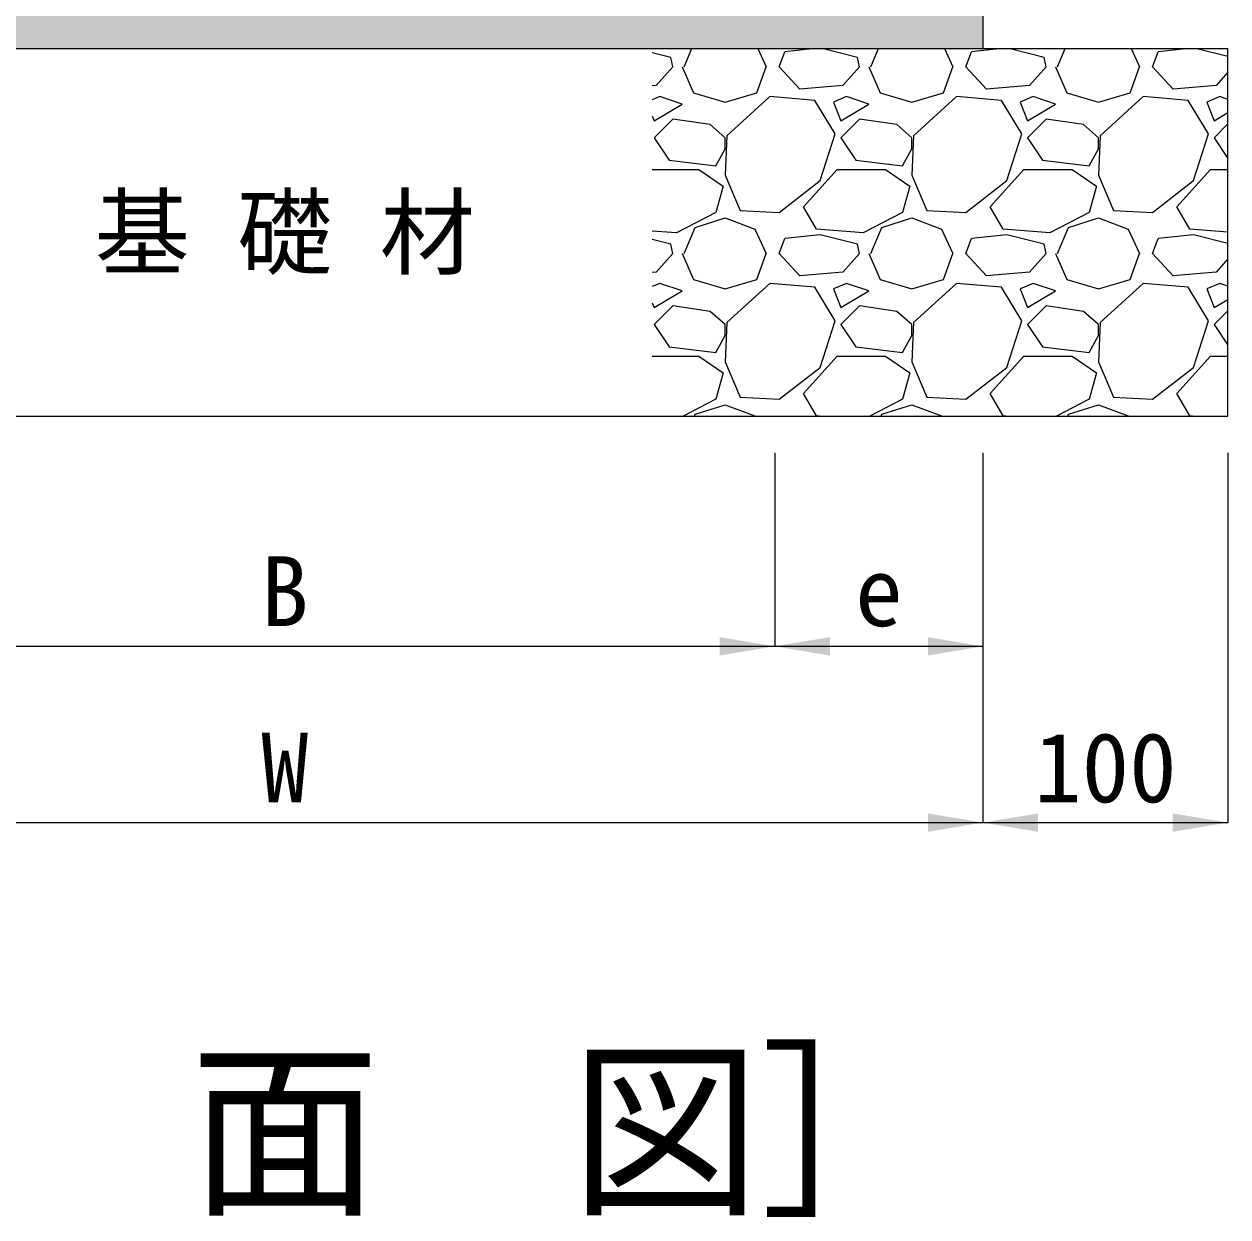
# Model space of a CAD drawing. Units: millimetres, scale not verified. Extents: x 289 to 42849, y -1182 to 27464.
# Drawn here: x 28479.1 to 28970.5, y 3127.7 to 3614.5 of the extents above; entities that cross this region are included whole.
import ezdxf
from ezdxf.enums import TextEntityAlignment as Align

# ---------------------------------------------------------------- set-up
doc = ezdxf.new("R2010")
doc.units = ezdxf.units.MM
doc.header["$LTSCALE"] = 40
for name, color, linetype, lineweight in [('0_2', 7, 'Continuous', 20), ('寸法引出', 7, 'Continuous', 9), ('ﾊｯﾁﾝｸﾞ', 7, 'Continuous', 5)]:
    doc.layers.add(name, color=color, linetype=linetype, lineweight=lineweight)
doc.styles.add('ＭＳ ゴシック', font='')
doc.styles.get('ＭＳ ゴシック').set_extended_font_data('MS Gothic')

# ---------------------------------------------------------------- blocks, each defined once
blk = doc.blocks.new('filled_arrow')
at = {"color": 0, "linetype": 'Continuous', "lineweight": -2}
blk.add_solid([(7.5, 1.25), (0, 0), (7.5, -1.25)], dxfattribs=at)

msp = doc.modelspace()

# ---------------------------------------------------------------- hatches: boundary and pattern name
at = {"layer": 'ﾊｯﾁﾝｸﾞ'}
msp.add_hatch(color=8, dxfattribs=at).paths.add_polyline_path([(28870.55, 3604.53), (28870.55, 3624.52), (28300.55, 3624.52), (28300.55, 3604.53)])

# ---------------------------------------------------------------- linework, layer by layer
at = {"layer": '0_2'}
for p, q in [((28870.55, 3624.52), (28870.55, 3604.53)), ((28200.55, 3604.53), (28970.55, 3604.53)), ((28970.55, 3454.52), (28970.55, 3604.53)), ((28200.55, 3454.52), (28970.55, 3454.52))]:
    msp.add_line(p, q, dxfattribs=at)
at = {"layer": '寸法引出'}
for p, q in [((28785.55, 3439.52), (28785.55, 3360.59)), ((28785.55, 3439.52), (28785.55, 3360.59)), ((28870.55, 3439.52), (28870.55, 3360.59)), ((28870.55, 3439.52), (28870.55, 3288.66)), ((28870.55, 3439.52), (28870.55, 3288.66)), ((28970.55, 3439.52), (28970.55, 3288.66)), ((28385.55, 3360.59), (28785.55, 3360.59)), ((28785.55, 3360.59), (28870.55, 3360.59)), ((28300.55, 3288.66), (28870.55, 3288.66)), ((28870.55, 3288.66), (28970.55, 3288.66))]:
    msp.add_line(p, q, dxfattribs=at)
at = {"layer": 'ﾊｯﾁﾝｸﾞ'}
for p, q in [((28743.19, 3600.92), (28735.55, 3602.83)), ((28748.52, 3597.11), (28751.7, 3604.53)), ((28778.63, 3604.53), (28782.05, 3597.11)), ((28787.38, 3597.11), (28789.67, 3603.2)), ((28802.23, 3604.53), (28789.67, 3603.2)), ((28819.39, 3600.92), (28804.96, 3604.53)), ((28824.72, 3597.11), (28827.9, 3604.53)), ((28854.83, 3604.53), (28858.25, 3597.11)), ((28863.58, 3597.11), (28865.87, 3603.2)), ((28878.43, 3604.53), (28865.87, 3603.2)), ((28895.59, 3600.92), (28881.16, 3604.53)), ((28900.92, 3597.11), (28904.1, 3604.53)), ((28931.03, 3604.53), (28934.45, 3597.11)), ((28939.78, 3597.11), (28942.07, 3603.2)), ((28954.63, 3604.53), (28942.07, 3603.2)), ((28970.55, 3601.23), (28957.36, 3604.53)), ((28743.95, 3597.11), (28743.19, 3600.92)), ((28820.15, 3597.11), (28819.39, 3600.92)), ((28896.35, 3597.11), (28895.59, 3600.92)), ((28743.95, 3597.11), (28737.09, 3589.49)), ((28747.76, 3597.11), (28752.33, 3586.44)), ((28778.24, 3586.44), (28782.05, 3597.11)), ((28795.77, 3587.96), (28787.38, 3597.11)), ((28820.15, 3597.11), (28813.29, 3589.49)), ((28823.96, 3597.11), (28828.53, 3586.44)), ((28854.44, 3586.44), (28858.25, 3597.11)), ((28871.97, 3587.96), (28863.58, 3597.11)), ((28896.35, 3597.11), (28889.49, 3589.49)), ((28900.16, 3597.11), (28904.73, 3586.44)), ((28930.64, 3586.44), (28934.45, 3597.11)), ((28948.17, 3587.96), (28939.78, 3597.11)), ((28970.55, 3594.88), (28965.69, 3589.49)), ((28737.09, 3589.49), (28735.55, 3589.35)), ((28813.29, 3589.49), (28795.77, 3587.96)), ((28889.49, 3589.49), (28871.97, 3587.96)), ((28965.69, 3589.49), (28948.17, 3587.96)), ((28738.62, 3584.92), (28735.55, 3583.6)), ((28747.76, 3581.87), (28738.62, 3584.92)), ((28752.33, 3586.44), (28765.29, 3582.63)), ((28765.29, 3582.63), (28778.24, 3586.44)), ((28783.57, 3584.92), (28766.05, 3568.91)), ((28801.86, 3583.39), (28783.57, 3584.92)), ((28810.24, 3569.68), (28801.86, 3583.39)), ((28814.82, 3584.92), (28809.48, 3582.63)), ((28823.96, 3581.87), (28814.82, 3584.92)), ((28828.53, 3586.44), (28841.49, 3582.63)), ((28841.49, 3582.63), (28854.44, 3586.44)), ((28859.77, 3584.92), (28842.25, 3568.91)), ((28878.06, 3583.39), (28859.77, 3584.92)), ((28886.44, 3569.68), (28878.06, 3583.39)), ((28891.02, 3584.92), (28885.68, 3582.63)), ((28900.16, 3581.87), (28891.02, 3584.92)), ((28904.73, 3586.44), (28917.69, 3582.63)), ((28917.69, 3582.63), (28930.64, 3586.44)), ((28935.97, 3584.92), (28918.45, 3568.91)), ((28954.26, 3583.39), (28935.97, 3584.92)), ((28962.64, 3569.68), (28954.26, 3583.39)), ((28967.22, 3584.92), (28961.88, 3582.63)), ((28970.55, 3583.8), (28967.22, 3584.92)), ((28736.33, 3575.01), (28747.76, 3581.87)), ((28809.48, 3582.63), (28812.53, 3575.01)), ((28812.53, 3575.01), (28823.96, 3581.87)), ((28885.68, 3582.63), (28888.73, 3575.01)), ((28888.73, 3575.01), (28900.16, 3581.87)), ((28961.88, 3582.63), (28964.93, 3575.01)), ((28964.93, 3575.01), (28970.55, 3578.38)), ((28735.55, 3576.96), (28736.33, 3575.01)), ((28743.95, 3575.77), (28736.33, 3568.15)), ((28759.19, 3573.49), (28743.95, 3575.77)), ((28765.29, 3568.15), (28759.19, 3573.49)), ((28820.15, 3575.77), (28812.53, 3568.15)), ((28835.39, 3573.49), (28820.15, 3575.77)), ((28841.49, 3568.15), (28835.39, 3573.49)), ((28896.35, 3575.77), (28888.73, 3568.15)), ((28911.59, 3573.49), (28896.35, 3575.77)), ((28917.69, 3568.15), (28911.59, 3573.49)), ((28970.55, 3573.77), (28964.93, 3568.15)), ((28736.33, 3568.15), (28742.43, 3559.01)), ((28766.05, 3568.91), (28765.29, 3552.91)), ((28765.29, 3563.58), (28765.29, 3568.15)), ((28804.15, 3550.63), (28810.24, 3569.68)), ((28812.53, 3568.15), (28818.63, 3559.01)), ((28842.25, 3568.91), (28841.49, 3552.91)), ((28841.49, 3563.58), (28841.49, 3568.15)), ((28880.35, 3550.63), (28886.44, 3569.68)), ((28888.73, 3568.15), (28894.83, 3559.01)), ((28918.45, 3568.91), (28917.69, 3552.91)), ((28917.69, 3563.58), (28917.69, 3568.15)), ((28956.55, 3550.63), (28962.64, 3569.68)), ((28964.93, 3568.15), (28970.55, 3559.72)), ((28761.48, 3556.72), (28765.29, 3563.58)), ((28837.68, 3556.72), (28841.49, 3563.58)), ((28913.88, 3556.72), (28917.69, 3563.58)), ((28742.43, 3559.01), (28761.48, 3556.72)), ((28818.63, 3559.01), (28837.68, 3556.72)), ((28894.83, 3559.01), (28913.88, 3556.72)), ((28735.55, 3555.2), (28754.62, 3555.2)), ((28754.62, 3555.2), (28764.52, 3548.34)), ((28797.29, 3539.96), (28811.01, 3555.2)), ((28811.01, 3555.2), (28830.82, 3555.2)), ((28830.82, 3555.2), (28840.72, 3548.34)), ((28873.49, 3539.96), (28887.21, 3555.2)), ((28887.21, 3555.2), (28907.02, 3555.2)), ((28907.02, 3555.2), (28916.92, 3548.34)), ((28949.69, 3539.96), (28963.41, 3555.2)), ((28963.41, 3555.2), (28970.55, 3555.2)), ((28764.52, 3548.34), (28761.48, 3537.67)), ((28765.29, 3552.91), (28771.38, 3538.43)), ((28787.38, 3537.67), (28804.15, 3550.63)), ((28840.72, 3548.34), (28837.68, 3537.67)), ((28841.49, 3552.91), (28847.58, 3538.43)), ((28863.58, 3537.67), (28880.35, 3550.63)), ((28916.92, 3548.34), (28913.88, 3537.67)), ((28917.69, 3552.91), (28923.78, 3538.43)), ((28939.78, 3537.67), (28956.55, 3550.63)), ((28802.62, 3530.81), (28797.29, 3539.96)), ((28878.82, 3530.81), (28873.49, 3539.96)), ((28955.02, 3530.81), (28949.69, 3539.96)), ((28761.48, 3537.67), (28745.47, 3529.29)), ((28753.09, 3531.58), (28765.29, 3535.39)), ((28765.29, 3535.39), (28777.48, 3530.81)), ((28771.38, 3538.43), (28787.38, 3537.67)), ((28837.68, 3537.67), (28821.67, 3529.29)), ((28829.29, 3531.58), (28841.49, 3535.39)), ((28841.49, 3535.39), (28853.68, 3530.81)), ((28847.58, 3538.43), (28863.58, 3537.67)), ((28913.88, 3537.67), (28897.87, 3529.29)), ((28905.49, 3531.58), (28917.69, 3535.39)), ((28917.69, 3535.39), (28929.88, 3530.81)), ((28923.78, 3538.43), (28939.78, 3537.67)), ((28745.47, 3529.29), (28735.55, 3530.08)), ((28748.52, 3520.91), (28753.09, 3531.58)), ((28777.48, 3530.81), (28782.05, 3520.91)), ((28821.67, 3529.29), (28802.62, 3530.81)), ((28824.72, 3520.91), (28829.29, 3531.58)), ((28853.68, 3530.81), (28858.25, 3520.91)), ((28897.87, 3529.29), (28878.82, 3530.81)), ((28900.92, 3520.91), (28905.49, 3531.58)), ((28929.88, 3530.81), (28934.45, 3520.91)), ((28970.55, 3529.57), (28955.02, 3530.81)), ((28743.19, 3524.72), (28735.55, 3526.63)), ((28743.95, 3520.91), (28743.19, 3524.72)), ((28787.38, 3520.91), (28789.67, 3527)), ((28804.15, 3528.53), (28789.67, 3527)), ((28819.39, 3524.72), (28804.15, 3528.53)), ((28820.15, 3520.91), (28819.39, 3524.72)), ((28863.58, 3520.91), (28865.87, 3527)), ((28880.35, 3528.53), (28865.87, 3527)), ((28895.59, 3524.72), (28880.35, 3528.53)), ((28896.35, 3520.91), (28895.59, 3524.72)), ((28939.78, 3520.91), (28942.07, 3527)), ((28956.55, 3528.53), (28942.07, 3527)), ((28970.55, 3525.03), (28956.55, 3528.53)), ((28743.95, 3520.91), (28737.09, 3513.29)), ((28747.76, 3520.91), (28752.33, 3510.24)), ((28778.24, 3510.24), (28782.05, 3520.91)), ((28795.77, 3511.76), (28787.38, 3520.91)), ((28820.15, 3520.91), (28813.29, 3513.29)), ((28823.96, 3520.91), (28828.53, 3510.24)), ((28854.44, 3510.24), (28858.25, 3520.91)), ((28871.97, 3511.76), (28863.58, 3520.91)), ((28896.35, 3520.91), (28889.49, 3513.29)), ((28900.16, 3520.91), (28904.73, 3510.24)), ((28930.64, 3510.24), (28934.45, 3520.91)), ((28948.17, 3511.76), (28939.78, 3520.91)), ((28970.55, 3518.68), (28965.69, 3513.29)), ((28737.09, 3513.29), (28735.55, 3513.15)), ((28752.33, 3510.24), (28765.29, 3506.43)), ((28765.29, 3506.43), (28778.24, 3510.24)), ((28813.29, 3513.29), (28795.77, 3511.76)), ((28828.53, 3510.24), (28841.49, 3506.43)), ((28841.49, 3506.43), (28854.44, 3510.24)), ((28889.49, 3513.29), (28871.97, 3511.76)), ((28904.73, 3510.24), (28917.69, 3506.43)), ((28917.69, 3506.43), (28930.64, 3510.24)), ((28965.69, 3513.29), (28948.17, 3511.76)), ((28738.62, 3508.72), (28735.55, 3507.4)), ((28736.33, 3498.81), (28747.76, 3505.67)), ((28747.76, 3505.67), (28738.62, 3508.72)), ((28783.57, 3508.72), (28766.05, 3492.71)), ((28801.86, 3507.19), (28783.57, 3508.72)), ((28810.24, 3493.48), (28801.86, 3507.19)), ((28814.82, 3508.72), (28809.48, 3506.43)), ((28809.48, 3506.43), (28812.53, 3498.81)), ((28812.53, 3498.81), (28823.96, 3505.67)), ((28823.96, 3505.67), (28814.82, 3508.72)), ((28859.77, 3508.72), (28842.25, 3492.71)), ((28878.06, 3507.19), (28859.77, 3508.72)), ((28886.44, 3493.48), (28878.06, 3507.19)), ((28891.02, 3508.72), (28885.68, 3506.43)), ((28885.68, 3506.43), (28888.73, 3498.81)), ((28888.73, 3498.81), (28900.16, 3505.67)), ((28900.16, 3505.67), (28891.02, 3508.72)), ((28935.97, 3508.72), (28918.45, 3492.71)), ((28954.26, 3507.19), (28935.97, 3508.72)), ((28962.64, 3493.48), (28954.26, 3507.19)), ((28967.22, 3508.72), (28961.88, 3506.43)), ((28961.88, 3506.43), (28964.93, 3498.81)), ((28970.55, 3507.6), (28967.22, 3508.72)), ((28735.55, 3500.76), (28736.33, 3498.81)), ((28743.95, 3499.57), (28736.33, 3491.95)), ((28759.19, 3497.29), (28743.95, 3499.57)), ((28820.15, 3499.57), (28812.53, 3491.95)), ((28835.39, 3497.29), (28820.15, 3499.57)), ((28896.35, 3499.57), (28888.73, 3491.95)), ((28911.59, 3497.29), (28896.35, 3499.57)), ((28964.93, 3498.81), (28970.55, 3502.18)), ((28765.29, 3491.95), (28759.19, 3497.29)), ((28841.49, 3491.95), (28835.39, 3497.29)), ((28917.69, 3491.95), (28911.59, 3497.29)), ((28970.55, 3497.57), (28964.93, 3491.95)), ((28736.33, 3491.95), (28742.43, 3482.81)), ((28766.05, 3492.71), (28765.29, 3476.71)), ((28765.29, 3487.38), (28765.29, 3491.95)), ((28804.15, 3474.43), (28810.24, 3493.48)), ((28812.53, 3491.95), (28818.63, 3482.81)), ((28842.25, 3492.71), (28841.49, 3476.71)), ((28841.49, 3487.38), (28841.49, 3491.95)), ((28880.35, 3474.43), (28886.44, 3493.48)), ((28888.73, 3491.95), (28894.83, 3482.81)), ((28918.45, 3492.71), (28917.69, 3476.71)), ((28917.69, 3487.38), (28917.69, 3491.95)), ((28956.55, 3474.43), (28962.64, 3493.48)), ((28964.93, 3491.95), (28970.55, 3483.52)), ((28761.48, 3480.52), (28765.29, 3487.38)), ((28837.68, 3480.52), (28841.49, 3487.38)), ((28913.88, 3480.52), (28917.69, 3487.38)), ((28742.43, 3482.81), (28761.48, 3480.52)), ((28818.63, 3482.81), (28837.68, 3480.52)), ((28894.83, 3482.81), (28913.88, 3480.52)), ((28735.55, 3479), (28754.62, 3479)), ((28754.62, 3479), (28764.52, 3472.14)), ((28765.29, 3476.71), (28771.38, 3462.23)), ((28797.29, 3463.76), (28811.01, 3479)), ((28811.01, 3479), (28830.82, 3479)), ((28830.82, 3479), (28840.72, 3472.14)), ((28841.49, 3476.71), (28847.58, 3462.23)), ((28873.49, 3463.76), (28887.21, 3479)), ((28887.21, 3479), (28907.02, 3479)), ((28907.02, 3479), (28916.92, 3472.14)), ((28917.69, 3476.71), (28923.78, 3462.23)), ((28949.69, 3463.76), (28963.41, 3479)), ((28963.41, 3479), (28970.55, 3479)), ((28764.52, 3472.14), (28761.48, 3461.47)), ((28787.38, 3461.47), (28804.15, 3474.43)), ((28840.72, 3472.14), (28837.68, 3461.47)), ((28863.58, 3461.47), (28880.35, 3474.43)), ((28916.92, 3472.14), (28913.88, 3461.47)), ((28939.78, 3461.47), (28956.55, 3474.43)), ((28761.48, 3461.47), (28748.22, 3454.52)), ((28771.38, 3462.23), (28787.38, 3461.47)), ((28802.62, 3454.61), (28797.29, 3463.76)), ((28837.68, 3461.47), (28824.42, 3454.52)), ((28847.58, 3462.23), (28863.58, 3461.47)), ((28878.82, 3454.61), (28873.49, 3463.76)), ((28913.88, 3461.47), (28900.62, 3454.52)), ((28923.78, 3462.23), (28939.78, 3461.47)), ((28955.02, 3454.61), (28949.69, 3463.76)), ((28752.73, 3454.52), (28753.09, 3455.38)), ((28753.09, 3455.38), (28765.29, 3459.19)), ((28765.29, 3459.19), (28777.48, 3454.61)), ((28828.93, 3454.52), (28829.29, 3455.38)), ((28829.29, 3455.38), (28841.49, 3459.19)), ((28841.49, 3459.19), (28853.68, 3454.61)), ((28905.13, 3454.52), (28905.49, 3455.38)), ((28905.49, 3455.38), (28917.69, 3459.19)), ((28917.69, 3459.19), (28929.88, 3454.61)), ((28777.48, 3454.61), (28777.52, 3454.52)), ((28803.73, 3454.52), (28802.62, 3454.61)), ((28853.68, 3454.61), (28853.72, 3454.52)), ((28879.93, 3454.52), (28878.82, 3454.61)), ((28929.88, 3454.61), (28929.92, 3454.52)), ((28956.13, 3454.52), (28955.02, 3454.61))]:
    msp.add_line(p, q, dxfattribs=at)

# ---------------------------------------------------------------- block references
at = {"layer": '寸法引出', "xscale": 3, "yscale": 3, "rotation": 180}
for p in [(28785.55, 3360.59), (28870.55, 3360.59), (28870.55, 3288.66), (28970.55, 3288.66)]:
    msp.add_blockref('filled_arrow', p, dxfattribs=at)
at = {"layer": '寸法引出', "xscale": 3, "yscale": 3}
for p in [(28785.55, 3360.59), (28870.55, 3288.66)]:
    msp.add_blockref('filled_arrow', p, dxfattribs=at)

# ---------------------------------------------------------------- texts
at = {"layer": '0_2', "style": 'ＭＳ ゴシック'}
msp.add_text('基 礎 材', height=28.48, dxfattribs=at).set_placement((28585.55, 3529.52), align=Align.MIDDLE_CENTER)
msp.add_text('［正\u3000面\u3000図］', height=56.96, dxfattribs=at).set_placement((28585.55, 3117.33), align=Align.BOTTOM_CENTER)
at = {"layer": '寸法引出', "style": 'ＭＳ ゴシック'}
for s, p in [('B', (28585.55, 3383.09)), ('e', (28828.05, 3383.09)), ('W', (28585.55, 3311.16)), ('100', (28920.55, 3311.16))]:
    msp.add_text(s, height=28.48, dxfattribs=at).set_placement(p, align=Align.MIDDLE_CENTER)

doc.saveas('drawing.dxf')
